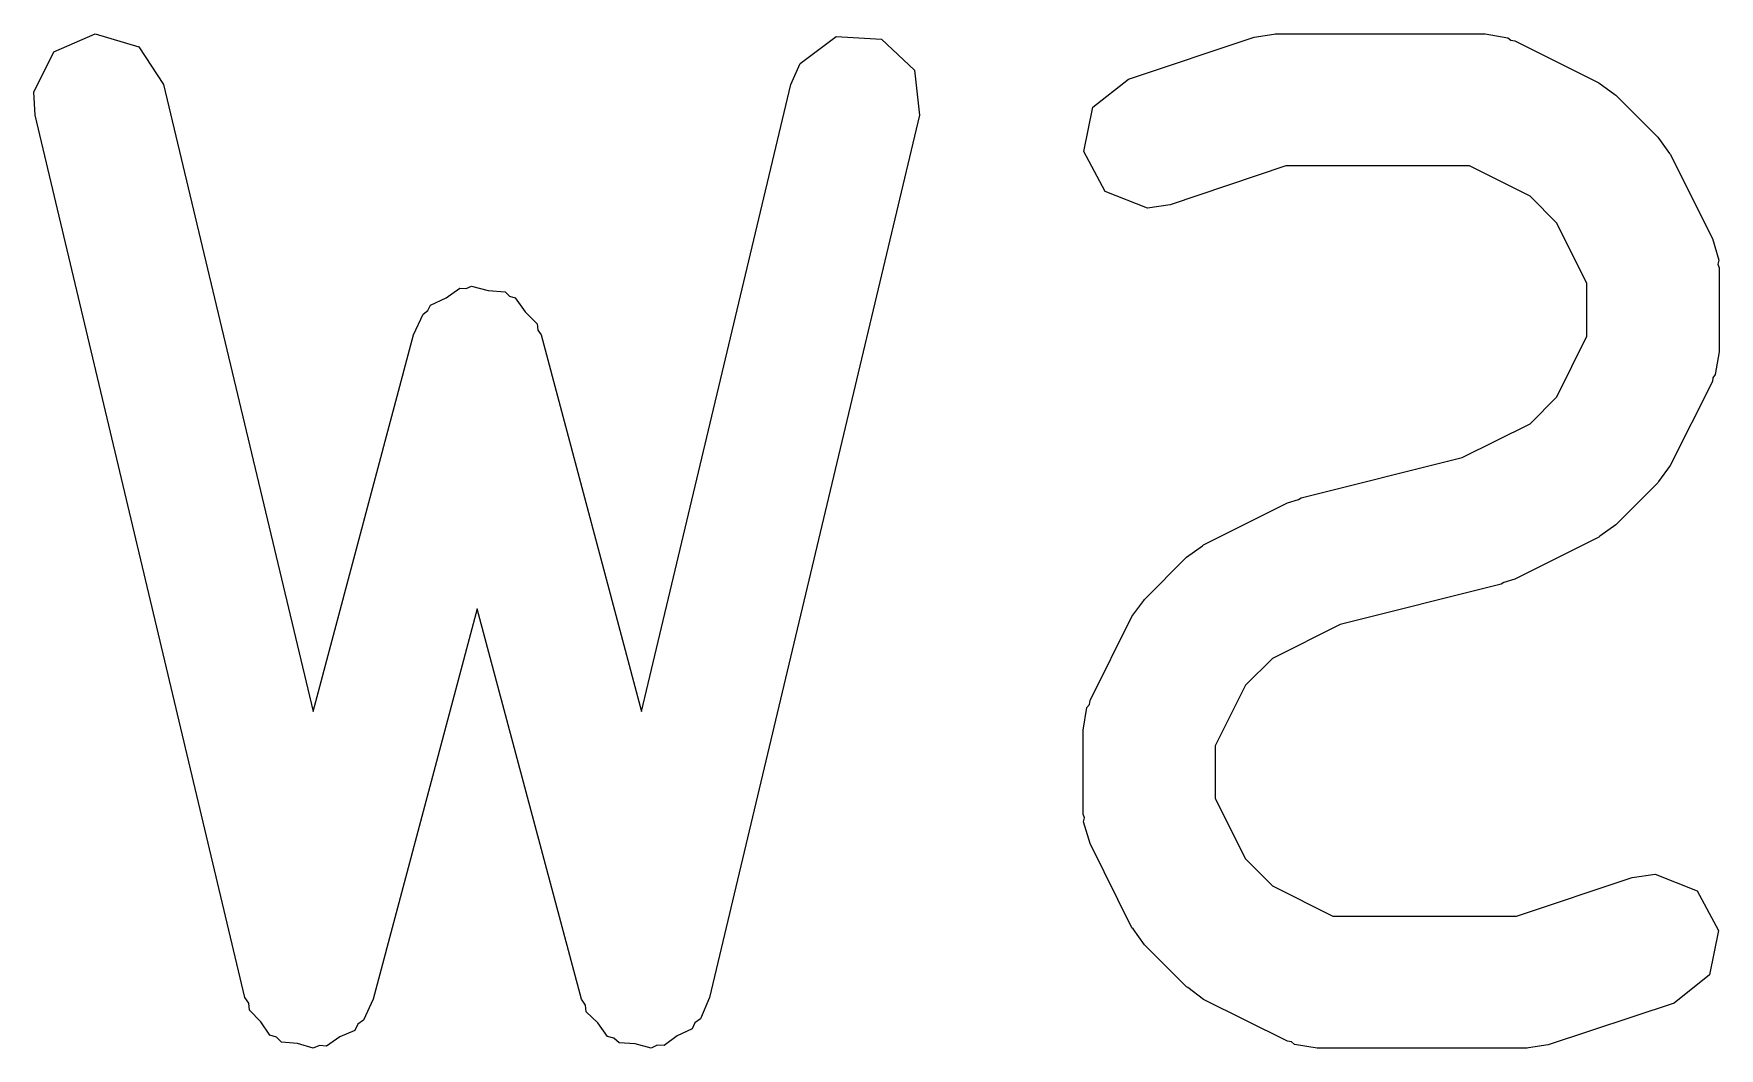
# Model space of a CAD drawing. Extents: x 0.6 to 14.8, y -4.9 to -0.7.
# Drawn here: x 2.0213 to 2.0965, y -3.1407 to -3.0954 of the extents above; entities that cross this region are included whole.
import ezdxf

# ---------------------------------------------------------------- set-up
doc = ezdxf.new("R2010")
doc.units = 0
doc.header["$MEASUREMENT"] = 0
doc.layers.add('BLACK', color=7, linetype='CONTINUOUS')

msp = doc.modelspace()

# ---------------------------------------------------------------- linework, layer by layer
at = {"layer": 'BLACK', "linetype": 'CONTINUOUS'}
for p, q in [((2.02219, -3.09622), (2.02404, -3.09541)), ((2.02404, -3.09541), (2.02598, -3.09599)), ((2.0555, -3.09674), (2.05712, -3.09553)), ((2.05712, -3.09553), (2.05914, -3.09565)), ((2.05914, -3.09565), (2.06061, -3.09704)), ((2.07016, -3.09744), (2.07578, -3.09556)), ((2.07578, -3.09556), (2.07665, -3.09543)), ((2.07665, -3.09543), (2.07671, -3.09541)), ((2.07671, -3.09541), (2.08609, -3.09541)), ((2.08609, -3.09541), (2.0871, -3.09559)), ((2.0871, -3.09559), (2.08723, -3.0957)), ((2.08723, -3.0957), (2.08741, -3.09572)), ((2.08741, -3.09572), (2.09116, -3.0976)), ((2.02129, -3.09802), (2.02219, -3.09622)), ((2.02598, -3.09599), (2.02709, -3.09768)), ((2.05509, -3.09768), (2.0555, -3.09674)), ((2.06061, -3.09704), (2.06084, -3.09905)), ((2.02135, -3.09905), (2.02129, -3.09802)), ((2.02709, -3.09768), (2.03376, -3.12566)), ((2.04843, -3.12566), (2.05509, -3.09768)), ((2.06857, -3.09869), (2.07016, -3.09744)), ((2.09116, -3.0976), (2.09187, -3.09812)), ((2.06817, -3.10067), (2.06857, -3.09869)), ((2.09187, -3.09812), (2.09192, -3.09815)), ((2.09192, -3.09815), (2.0938, -3.10002)), ((2.03072, -3.13842), (2.02135, -3.09905)), ((2.06084, -3.09905), (2.05146, -3.13842)), ((2.0938, -3.10002), (2.09431, -3.10075)), ((2.06913, -3.10245), (2.06817, -3.10067)), ((2.09431, -3.10075), (2.09435, -3.10079)), ((2.09435, -3.10079), (2.09623, -3.10454)), ((2.07719, -3.10131), (2.07202, -3.10304)), ((2.08539, -3.10131), (2.07719, -3.10131)), ((2.08809, -3.10266), (2.08539, -3.10131)), ((2.07101, -3.10319), (2.06913, -3.10245)), ((2.07202, -3.10304), (2.07101, -3.10319)), ((2.08928, -3.10386), (2.08809, -3.10266)), ((2.09063, -3.10656), (2.08928, -3.10386)), ((2.09623, -3.10454), (2.09652, -3.10552)), ((2.09652, -3.10552), (2.09648, -3.10569)), ((2.09648, -3.10569), (2.09654, -3.10586)), ((2.09654, -3.10586), (2.09654, -3.10961)), ((2.0397, -3.1072), (2.04032, -3.10676)), ((2.04032, -3.10676), (2.04059, -3.10678)), ((2.04059, -3.10678), (2.04084, -3.10667)), ((2.04084, -3.10667), (2.04158, -3.10687)), ((2.04158, -3.10687), (2.04234, -3.10693)), ((2.04234, -3.10693), (2.04253, -3.10712)), ((2.09063, -3.10891), (2.09063, -3.10656)), ((2.03867, -3.10792), (2.03889, -3.10776)), ((2.03889, -3.10776), (2.03901, -3.10752)), ((2.03901, -3.10752), (2.0397, -3.1072)), ((2.04253, -3.10712), (2.04279, -3.10719)), ((2.04279, -3.10719), (2.04323, -3.10782)), ((2.04323, -3.10782), (2.04377, -3.10836)), ((2.03824, -3.10885), (2.03867, -3.10792)), ((2.04377, -3.10836), (2.04379, -3.10863)), ((2.03376, -3.12566), (2.03824, -3.10885)), ((2.04379, -3.10863), (2.04395, -3.10885)), ((2.04395, -3.10885), (2.04843, -3.12566)), ((2.08928, -3.11161), (2.09063, -3.10891)), ((2.09654, -3.10961), (2.09636, -3.11062)), ((2.09625, -3.11076), (2.09623, -3.11093)), ((2.09636, -3.11062), (2.09625, -3.11076)), ((2.09623, -3.11093), (2.09435, -3.11468)), ((2.08809, -3.11281), (2.08928, -3.11161)), ((2.08506, -3.11432), (2.08809, -3.11281)), ((2.07787, -3.11612), (2.08506, -3.11432)), ((2.09435, -3.11468), (2.09383, -3.11539)), ((2.0938, -3.11545), (2.09192, -3.11732)), ((2.09383, -3.11539), (2.0938, -3.11545)), ((2.07352, -3.11822), (2.07727, -3.11634)), ((2.07727, -3.11634), (2.07776, -3.1162)), ((2.07776, -3.1162), (2.07787, -3.11612)), ((2.09192, -3.11732), (2.0912, -3.11783)), ((2.07275, -3.11877), (2.07347, -3.11826)), ((2.07347, -3.11826), (2.07352, -3.11822)), ((2.09116, -3.11788), (2.08741, -3.11975)), ((2.0912, -3.11783), (2.09116, -3.11788)), ((2.07088, -3.12065), (2.07275, -3.11877)), ((2.08741, -3.11975), (2.08692, -3.1199)), ((2.0868, -3.11997), (2.07962, -3.12177)), ((2.08692, -3.1199), (2.0868, -3.11997)), ((2.04109, -3.12107), (2.03645, -3.13849)), ((2.04574, -3.13849), (2.04109, -3.12107)), ((2.07032, -3.12141), (2.07085, -3.1207)), ((2.07085, -3.1207), (2.07088, -3.12065)), ((2.06845, -3.12516), (2.07032, -3.12141)), ((2.07962, -3.12177), (2.07659, -3.12329)), ((2.07659, -3.12329), (2.07539, -3.12448)), ((2.07539, -3.12448), (2.07404, -3.12718)), ((2.06814, -3.12648), (2.06831, -3.12547)), ((2.06831, -3.12547), (2.06843, -3.12534)), ((2.06843, -3.12534), (2.06845, -3.12516)), ((2.06814, -3.13023), (2.06814, -3.12648)), ((2.07404, -3.12718), (2.07404, -3.12954)), ((2.07404, -3.12954), (2.07539, -3.13223)), ((2.0682, -3.1304), (2.06814, -3.13023)), ((2.06816, -3.13057), (2.0682, -3.1304)), ((2.06845, -3.13155), (2.06816, -3.13057)), ((2.07032, -3.1353), (2.06845, -3.13155)), ((2.07539, -3.13223), (2.07659, -3.13343)), ((2.08748, -3.13478), (2.09265, -3.13306)), ((2.09265, -3.13306), (2.09367, -3.13291)), ((2.09367, -3.13291), (2.09555, -3.13365)), ((2.07659, -3.13343), (2.07928, -3.13478)), ((2.09555, -3.13365), (2.09651, -3.13542)), ((2.07928, -3.13478), (2.08748, -3.13478)), ((2.07037, -3.13535), (2.07032, -3.1353)), ((2.07088, -3.13607), (2.07037, -3.13535)), ((2.09651, -3.13542), (2.0961, -3.1374)), ((2.07275, -3.13794), (2.07088, -3.13607)), ((2.0961, -3.1374), (2.09452, -3.13866)), ((2.03089, -3.13867), (2.03072, -3.13842)), ((2.03092, -3.13898), (2.03089, -3.13867)), ((2.03645, -3.13849), (2.03601, -3.13942)), ((2.04592, -3.13875), (2.04574, -3.13849)), ((2.05146, -3.13842), (2.05106, -3.13936)), ((2.07281, -3.13797), (2.07275, -3.13794)), ((2.07352, -3.1385), (2.07281, -3.13797)), ((2.07727, -3.14037), (2.07352, -3.1385)), ((2.09452, -3.13866), (2.0889, -3.14053)), ((2.03143, -3.1395), (2.03092, -3.13898)), ((2.03601, -3.13942), (2.03576, -3.1396)), ((2.04595, -3.13905), (2.04592, -3.13875)), ((2.04648, -3.13955), (2.04595, -3.13905)), ((2.05106, -3.13936), (2.05081, -3.13954)), ((2.03183, -3.1401), (2.03143, -3.1395)), ((2.03213, -3.14019), (2.03183, -3.1401)), ((2.03496, -3.14017), (2.03436, -3.14058)), ((2.03562, -3.13988), (2.03496, -3.14017)), ((2.03576, -3.1396), (2.03562, -3.13988)), ((2.0469, -3.14015), (2.04648, -3.13955)), ((2.04719, -3.14023), (2.0469, -3.14015)), ((2.05002, -3.14013), (2.04944, -3.14056)), ((2.05068, -3.13982), (2.05002, -3.14013)), ((2.05081, -3.13954), (2.05068, -3.13982)), ((2.03235, -3.14041), (2.03213, -3.14019)), ((2.03307, -3.14047), (2.03235, -3.14041)), ((2.03377, -3.14068), (2.03307, -3.14047)), ((2.03405, -3.14056), (2.03377, -3.14068)), ((2.03436, -3.14058), (2.03405, -3.14056)), ((2.04742, -3.14044), (2.04719, -3.14023)), ((2.04814, -3.14048), (2.04742, -3.14044)), ((2.04885, -3.14067), (2.04814, -3.14048)), ((2.04913, -3.14054), (2.04885, -3.14067)), ((2.04944, -3.14056), (2.04913, -3.14054)), ((2.07744, -3.14039), (2.07727, -3.14037)), ((2.07758, -3.14051), (2.07744, -3.14039)), ((2.07859, -3.14068), (2.07758, -3.14051)), ((2.08796, -3.14068), (2.07859, -3.14068)), ((2.08802, -3.14066), (2.08796, -3.14068)), ((2.0889, -3.14053), (2.08802, -3.14066))]:
    msp.add_line(p, q, dxfattribs=at)

doc.saveas('drawing.dxf')
